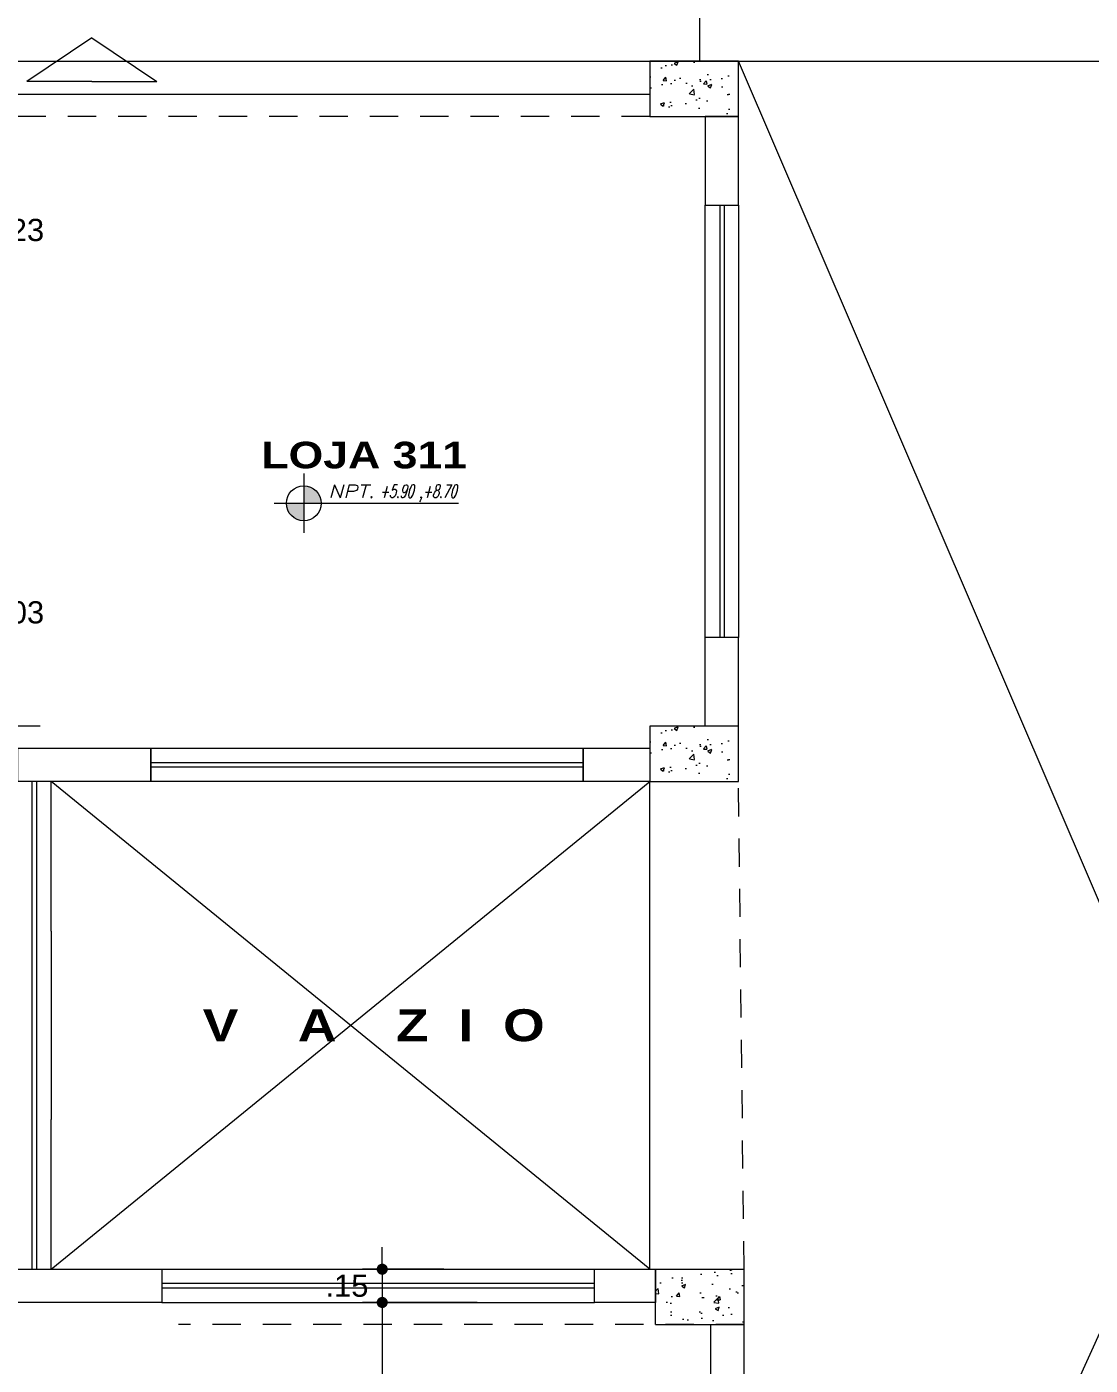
# Model space of a CAD drawing. Header units: millimetres. Extents: x 2178 to 2304, y 1220 to 1359.
# Drawn here: x 2220.12 to 2224.91, y 1235.62 to 1241.65 of the extents above; entities that cross this region are included whole.
import ezdxf
from ezdxf.enums import TextEntityAlignment as Align

# ---------------------------------------------------------------- set-up
doc = ezdxf.new("R2010")
doc.units = ezdxf.units.MM
doc.linetypes.add('CENTER', pattern=[50.8, 31.75, -6.35, 6.35, -6.35])
doc.linetypes.add('HIDDEN', pattern=[9.525, 6.35, -3.175])
doc.layers.get('0').update_dxf_attribs({"lineweight": 0})
for name, color, linetype, lineweight in [('COTAS', 40, 'Continuous', 20), ('Ejes22', 50, 'CENTER', 9), ('linha vista piso', 30, 'Continuous', 5), ('PLUMA 7', 10, 'Continuous', 0), ('PROY', 13, 'HIDDEN', 13), ('TEXTO', 5, 'Continuous', 18)]:
    doc.layers.add(name, color=color, linetype=linetype, lineweight=lineweight)
doc.layers.add('pisos....', color=7, linetype='Continuous', lineweight=5, true_color=0x7c7f7e)
doc.styles.add('ARIAL', font='arial.ttf')
doc.styles.add('ARIAL-N', font='arialbd.ttf')
doc.styles.add('SIMPLEX', font='simplex.shx', dxfattribs={"width": 1.2, "oblique": 15})
doc.dimstyles.new('RPM 50', dxfattribs={"dimtxt": 0.1, "dimasz": 0.05, "dimexe": 0.0885, "dimexo": 0.1535, "dimgap": 0.071, "dimtad": 2, "dimtih": 1, "dimtoh": 1, "dimzin": 4, "dimdsep": 46, "dimtxsty": 'ARIAL', "dimblk": 'DOT', "dimcen": 0.4, "dimdle": 0.25, "dimclrd": 8, "dimclre": 8, "dimclrt": 9, "dimadec": 0, "dimazin": 0, "dimtfac": 1, "dimtix": 1, "dimtmove": 0, "dimatfit": 3, "dimldrblk": 'DOT', "dimfxl": 0.5, "dimfxlon": 1, "dimlwd": 0, "dimlwe": 0, "dimarcsym": 0})

# ---------------------------------------------------------------- blocks, each defined once
blk = doc.blocks.new('_DOT')
at = {"color": 0, "linetype": 'ByBlock'}
blk.add_line((-0.5, 0), (-1, 0), dxfattribs=at)
at = {"color": 0, "linetype": 'ByBlock', "const_width": 0.5}
blk.add_lwpolyline([(-0.25, 0, 1), (0.25, 0, 1)], format="xyb", close=True, dxfattribs=at)
blk = doc.blocks.new('*D1389')
at = {"color": 8, "lineweight": 0, "transparency": 16777216}
for p, q in [((2219.178, 1246.6487), (2219.178, 1247.2372)), ((2222.928, 1246.6487), (2222.928, 1247.2372)), ((2219.228, 1247.1487), (2222.878, 1247.1487))]:
    blk.add_line(p, q, dxfattribs=at)
at = {"layer": 'Defpoints', "color": 0, "transparency": 16777216}
for p in [(2222.928, 1247.1487), (2222.928, 1241.4987), (2219.178, 1240.5487)]:
    blk.add_point(p, dxfattribs=at)
at = {"color": 8, "lineweight": 0, "transparency": 16777216, "xscale": 0.05, "yscale": 0.05, "zscale": 0.05, "rotation": 180}
blk.add_blockref('_DOT', (2219.178, 1247.1487), dxfattribs=at)
at = {"color": 8, "lineweight": 0, "transparency": 16777216, "xscale": 0.05, "yscale": 0.05, "zscale": 0.05}
blk.add_blockref('_DOT', (2222.928, 1247.1487), dxfattribs=at)
at = {"color": 9, "transparency": 16777216, "insert": (2221.053, 1247.2708), "char_height": 0.1, "attachment_point": 5, "style": 'ARIAL'}
blk.add_mtext('3.75', dxfattribs=at)
blk = doc.blocks.new('*D1390')
at = {"color": 8, "lineweight": 0, "transparency": 16777216}
for p, q in [((2222.928, 1246.6487), (2222.928, 1247.2372)), ((2223.328, 1246.6487), (2223.328, 1247.2372)), ((2222.978, 1247.1487), (2223.278, 1247.1487))]:
    blk.add_line(p, q, dxfattribs=at)
at = {"layer": 'Defpoints', "color": 0, "transparency": 16777216}
for p in [(2223.328, 1247.1487), (2222.928, 1241.4987), (2223.328, 1241.4987)]:
    blk.add_point(p, dxfattribs=at)
at = {"color": 8, "lineweight": 0, "transparency": 16777216, "xscale": 0.05, "yscale": 0.05, "zscale": 0.05, "rotation": 180}
blk.add_blockref('_DOT', (2222.928, 1247.1487), dxfattribs=at)
at = {"color": 8, "lineweight": 0, "transparency": 16777216, "xscale": 0.05, "yscale": 0.05, "zscale": 0.05}
blk.add_blockref('_DOT', (2223.328, 1247.1487), dxfattribs=at)
at = {"color": 9, "transparency": 16777216, "insert": (2223.128, 1247.2707), "char_height": 0.1, "attachment_point": 5, "style": 'ARIAL'}
blk.add_mtext('.40', dxfattribs=at)
blk = doc.blocks.new('*D1391')
at = {"color": 8, "lineweight": 0, "transparency": 16777216}
for p, q in [((2223.328, 1246.6487), (2223.328, 1247.2372)), ((2227.308, 1246.6487), (2227.308, 1247.2372)), ((2223.378, 1247.1487), (2227.258, 1247.1487))]:
    blk.add_line(p, q, dxfattribs=at)
at = {"layer": 'Defpoints', "color": 0, "transparency": 16777216}
for p in [(2227.308, 1247.1487), (2223.328, 1241.4987), (2227.308, 1241.4987)]:
    blk.add_point(p, dxfattribs=at)
at = {"color": 8, "lineweight": 0, "transparency": 16777216, "xscale": 0.05, "yscale": 0.05, "zscale": 0.05, "rotation": 180}
blk.add_blockref('_DOT', (2223.328, 1247.1487), dxfattribs=at)
at = {"color": 8, "lineweight": 0, "transparency": 16777216, "xscale": 0.05, "yscale": 0.05, "zscale": 0.05}
blk.add_blockref('_DOT', (2227.308, 1247.1487), dxfattribs=at)
at = {"color": 9, "transparency": 16777216, "insert": (2225.318, 1247.2708), "char_height": 0.1, "attachment_point": 5, "style": 'ARIAL'}
blk.add_mtext('3.98', dxfattribs=at)
blk = doc.blocks.new('*D1364')
at = {"color": 8, "lineweight": 0, "transparency": 16777216}
for p, q in [((2221.7212, 1236.0987), (2221.7212, 1236.1487)), ((2221.9995, 1236.0487), (2221.6327, 1236.0487)), ((2221.7212, 1236.0487), (2221.7212, 1235.8987)), ((2222.1495, 1235.8987), (2221.6327, 1235.8987)), ((2221.7212, 1235.8487), (2221.7212, 1235.7987))]:
    blk.add_line(p, q, dxfattribs=at)
at = {"layer": 'Defpoints', "color": 0, "transparency": 16777216}
for p in [(2222.153, 1236.0487), (2221.7212, 1235.8987), (2222.303, 1235.8987)]:
    blk.add_point(p, dxfattribs=at)
at = {"color": 8, "lineweight": 0, "transparency": 16777216, "xscale": 0.05, "yscale": 0.05, "zscale": 0.05}
for p, rotation in [((2221.7212, 1236.0487), 270), ((2221.7212, 1235.8987), 90)]:
    blk.add_blockref('_DOT', p, dxfattribs=dict(at, rotation=rotation))
at = {"color": 9, "transparency": 16777216, "insert": (2221.5622, 1235.9737), "char_height": 0.1, "attachment_point": 5, "style": 'ARIAL'}
blk.add_mtext('.15', dxfattribs=at)
blk = doc.blocks.new('*D1365')
at = {"color": 8, "lineweight": 0, "transparency": 16777216}
for p, q in [((2222.1495, 1235.8987), (2221.6327, 1235.8987)), ((2221.7212, 1235.8487), (2221.7212, 1234.6237)), ((2222.2212, 1234.5737), (2221.6327, 1234.5737))]:
    blk.add_line(p, q, dxfattribs=at)
at = {"layer": 'Defpoints', "color": 0, "transparency": 16777216}
for p in [(2222.303, 1235.8987), (2221.7212, 1234.5737), (2222.603, 1234.5737)]:
    blk.add_point(p, dxfattribs=at)
at = {"color": 8, "lineweight": 0, "transparency": 16777216, "xscale": 0.05, "yscale": 0.05, "zscale": 0.05}
for p, rotation in [((2221.7212, 1235.8987), 90), ((2221.7212, 1234.5737), 270)]:
    blk.add_blockref('_DOT', p, dxfattribs=dict(at, rotation=rotation))
at = {"color": 9, "transparency": 16777216, "insert": (2221.525, 1235.2362), "char_height": 0.1, "attachment_point": 5, "style": 'ARIAL'}
blk.add_mtext('1.33', dxfattribs=at)
blk = doc.blocks.new('*D1527')
at = {"color": 8, "lineweight": 0, "transparency": 16777216}
for p, q in [((2219.8646, 1241.3487), (2219.9531, 1241.3487)), ((2219.8646, 1241.2987), (2219.8646, 1240.1737)), ((2219.3646, 1240.1237), (2219.9531, 1240.1237))]:
    blk.add_line(p, q, dxfattribs=at)
at = {"layer": 'Defpoints', "color": 0, "transparency": 16777216}
for p in [(2219.7817, 1241.3487), (2219.028, 1240.1237), (2219.8646, 1240.1237)]:
    blk.add_point(p, dxfattribs=at)
at = {"color": 8, "lineweight": 0, "transparency": 16777216, "xscale": 0.05, "yscale": 0.05, "zscale": 0.05}
for p, rotation in [((2219.8646, 1241.3487), 90), ((2219.8646, 1240.1237), 270)]:
    blk.add_blockref('_DOT', p, dxfattribs=dict(at, rotation=rotation))
at = {"color": 9, "transparency": 16777216, "insert": (2220.0608, 1240.7362), "char_height": 0.1, "attachment_point": 5, "style": 'ARIAL'}
blk.add_mtext('1.23', dxfattribs=at)
blk = doc.blocks.new('*D1531')
at = {"color": 8, "lineweight": 0, "transparency": 16777216}
for p, q in [((2219.3646, 1239.5237), (2219.9531, 1239.5237)), ((2219.8646, 1239.4737), (2219.8646, 1238.5487)), ((2220.0245, 1238.4987), (2219.7761, 1238.4987))]:
    blk.add_line(p, q, dxfattribs=at)
at = {"layer": 'Defpoints', "color": 0, "transparency": 16777216}
for p in [(2219.028, 1239.5237), (2219.8646, 1238.4987), (2220.178, 1238.4987)]:
    blk.add_point(p, dxfattribs=at)
at = {"color": 8, "lineweight": 0, "transparency": 16777216, "xscale": 0.05, "yscale": 0.05, "zscale": 0.05}
for p, rotation in [((2219.8646, 1239.5237), 90), ((2219.8646, 1238.4987), 270)]:
    blk.add_blockref('_DOT', p, dxfattribs=dict(at, rotation=rotation))
at = {"color": 9, "transparency": 16777216, "insert": (2220.0608, 1239.0112), "char_height": 0.1, "attachment_point": 5, "style": 'ARIAL'}
blk.add_mtext('1.03', dxfattribs=at)
blk = doc.blocks.new('N')
at = {"linetype": 'Continuous'}
h = blk.add_hatch(color=256, dxfattribs=at)
h.paths.add_polyline_path([(0, 0.1), (0, 0), (0.1, 0, 0.414214)])
h.paths.add_polyline_path([(-0.1, 0, 0.414214), (0, -0.1), (0, 0)])
for points in [[(0, 0.17), (0, -0.17)], [(-0.17, 0), (0.8871, 0)]]:
    blk.add_lwpolyline(points)
blk.add_circle((0, 0), 0.1)
at = {"color": 64, "style": 'SIMPLEX', "oblique": 15, "width": 1.2}
blk.add_text('NPT.', height=0.075, dxfattribs=at).set_placement((0.1398, 0.0314))
at = {"color": 64, "style": 'SIMPLEX', "oblique": 15, "width": 1.062312}
blk.add_attdef('NIV', text='', height=0.075, dxfattribs=at).set_placement((0.4349, 0.0314), (0.875, 0.0314), align=Align.FIT)

msp = doc.modelspace()

# ---------------------------------------------------------------- hatches: boundary and pattern name
h = msp.add_hatch()
h.set_pattern_fill('AR-CONC', color=256, scale=0.001)
h.set_pattern_definition([(50, (1024.91978, -522.22751), (0.182184669, -0.015939086), [0.01905, -0.20955]), (355, (1024.91978, -522.22751), (-0.035243421, 0.191056845), [0.01524, -0.167640584]), (100.451445, (1024.93496, -522.22884), (0.146941247, 0.175117752), [0.016190009, -0.178090245]), (46.1842, (1024.91978, -522.1767), (0.27107904, -0.042042328), [0.028575, -0.314325]), (96.635558, (1024.94237, -522.18021), (0.237404134, 0.247426125), [0.024285023, -0.267135608]), (351.184151, (1024.91978, -522.1767), (0.237404134, 0.247426125), [0.022859967, -0.251459732]), (21, (1024.94518, -522.18941), (0.151614391, -0.102265198), [0.01905, -0.20955]), (326, (1024.94518, -522.18941), (0.061802028, 0.184187966), [0.01524, -0.16764]), (71.451445, (1024.95782, -522.19793), (0.21341642, 0.081922769), [0.016190009, -0.178089938]), (37.5, (1024.91978, -522.22751), (0.0030886033, 0.0845550389), [0, -0.165608, 0, -0.17018, 0, -0.168275]), (7.5, (1024.91978, -522.22751), (0.0668196625, 0.100180575), [0, -0.097028, 0, -0.161798, 0, -0.064135]), (327.5, (1024.86314, -522.22751), (0.1355905952, -0.005728744), [0, -0.0635, 0, -0.19812, 0, -0.26289]), (317.5, (1024.83774, -522.22751), (0.1481291814, 0.025426491), [0, -0.08255, 0, -0.131572, 0, -0.18669])])
h.paths.add_polyline_path([(2222.928, 1241.2487), (2223.328, 1241.2487), (2223.328, 1241.4987), (2222.928, 1241.4987)])
h = msp.add_hatch()
h.set_pattern_fill('AR-CONC', color=256, scale=0.001)
h.set_pattern_definition([(50, (1024.91978, -525.22751), (0.182184669, -0.015939086), [0.01905, -0.20955]), (355, (1024.91978, -525.22751), (-0.035243421, 0.191056845), [0.01524, -0.167640584]), (100.451445, (1024.93496, -525.22884), (0.146941247, 0.175117752), [0.016190009, -0.178090245]), (46.1842, (1024.91978, -525.1767), (0.27107904, -0.042042328), [0.028575, -0.314325]), (96.635558, (1024.94237, -525.18021), (0.237404134, 0.247426125), [0.024285023, -0.267135608]), (351.184151, (1024.91978, -525.1767), (0.237404134, 0.247426125), [0.022859967, -0.251459732]), (21, (1024.94518, -525.18941), (0.151614391, -0.102265198), [0.01905, -0.20955]), (326, (1024.94518, -525.18941), (0.061802028, 0.184187966), [0.01524, -0.16764]), (71.451445, (1024.95782, -525.19793), (0.21341642, 0.081922769), [0.016190009, -0.178089938]), (37.5, (1024.91978, -525.22751), (0.0030886033, 0.0845550389), [0, -0.165608, 0, -0.17018, 0, -0.168275]), (7.5, (1024.91978, -525.22751), (0.0668196625, 0.100180575), [0, -0.097028, 0, -0.161798, 0, -0.064135]), (327.5, (1024.86314, -525.22751), (0.1355905952, -0.005728744), [0, -0.0635, 0, -0.19812, 0, -0.26289]), (317.5, (1024.83774, -525.22751), (0.1481291814, 0.025426491), [0, -0.08255, 0, -0.131572, 0, -0.18669])])
h.paths.add_polyline_path([(2222.928, 1238.2487), (2223.328, 1238.2487), (2223.328, 1238.4987), (2222.928, 1238.4987)])
h = msp.add_hatch()
h.set_pattern_fill('AR-CONC', color=256, scale=0.001)
h.set_pattern_definition([(50, (1020.21978, -525.22751), (0.182184669, -0.015939086), [0.01905, -0.20955]), (355, (1020.21978, -525.22751), (-0.035243421, 0.191056845), [0.01524, -0.167640584]), (100.451445, (1020.23496, -525.22884), (0.146941247, 0.175117752), [0.016190009, -0.178090245]), (46.1842, (1020.21978, -525.1767), (0.27107904, -0.042042328), [0.028575, -0.314325]), (96.635558, (1020.24237, -525.18021), (0.237404134, 0.247426125), [0.024285023, -0.267135608]), (351.184151, (1020.21978, -525.1767), (0.237404134, 0.247426125), [0.022859967, -0.251459732]), (21, (1020.24518, -525.18941), (0.151614391, -0.102265198), [0.01905, -0.20955]), (326, (1020.24518, -525.18941), (0.061802028, 0.184187966), [0.01524, -0.16764]), (71.451445, (1020.25782, -525.19793), (0.21341642, 0.081922769), [0.016190009, -0.178089938]), (37.5, (1020.21978, -525.22751), (0.0030886033, 0.0845550389), [0, -0.165608, 0, -0.17018, 0, -0.168275]), (7.5, (1020.21978, -525.22751), (0.0668196625, 0.100180575), [0, -0.097028, 0, -0.161798, 0, -0.064135]), (327.5, (1020.16314, -525.22751), (0.1355905952, -0.005728744), [0, -0.0635, 0, -0.19812, 0, -0.26289]), (317.5, (1020.13774, -525.22751), (0.1481291814, 0.025426491), [0, -0.08255, 0, -0.131572, 0, -0.18669])])
h.paths.add_polyline_path([(2223.353, 1236.0487), (2222.953, 1236.0487), (2222.953, 1235.7987), (2223.353, 1235.7987)])

# ---------------------------------------------------------------- linework, layer by layer
for points in [[(2223.328, 1241.4987), (2227.558, 1241.4987)], [(2227.403, 1231.9984), (2223.328, 1241.4987)], [(2223.353, 1232.2234), (2227.558, 1241.4987)], [(2223.243, 1240.8487), (2223.243, 1238.8987)], [(2223.263, 1240.8487), (2223.263, 1238.8987)], [(2220.678, 1238.2487), (2220.678, 1238.3987)], [(2222.628, 1238.2487), (2222.628, 1238.3987)], [(2222.628, 1238.3337), (2220.678, 1238.3337)], [(2222.628, 1238.3137), (2220.678, 1238.3137)], [(2220.143, 1236.0487), (2220.143, 1238.2487)], [(2220.163, 1236.0487), (2220.163, 1238.2487)], [(2220.228, 1237.5737), (2220.228, 1238.2487)], [(2220.228, 1237.5737), (2220.228, 1236.7237)], [(2220.228, 1236.0487), (2220.228, 1236.7237)], [(2220.728, 1236.0487), (2222.678, 1236.0487)], [(2220.728, 1236.0487), (2220.728, 1235.8987)], [(2222.678, 1235.9837), (2220.728, 1235.9837)], [(2222.678, 1235.9637), (2220.728, 1235.9637)], [(2220.728, 1235.8987), (2220.728, 1235.8987), (2222.678, 1235.8987)]]:
    msp.add_lwpolyline(points)
for points in [[(2223.178, 1238.8987), (2223.178, 1240.8487), (2223.328, 1240.8487), (2223.328, 1238.8987)], [(2220.678, 1238.3987), (2222.628, 1238.3987), (2222.628, 1238.2487), (2220.678, 1238.2487)]]:
    msp.add_lwpolyline(points, close=True)
at = {"layer": 'Ejes22', "linetype": 'CENTER', "lineweight": 9, "ltscale": 0.01}
msp.add_lwpolyline([(2223.153, 1241.4987), (2223.153, 1248.2987)], dxfattribs=at)
at = {"layer": 'linha vista piso', "lineweight": 0, "ltscale": 0.01}
for p, q in [((2220.4122, 1241.6042), (2220.119, 1241.4065)), ((2220.4122, 1241.6042), (2220.119, 1241.4065)), ((2220.4122, 1241.6042), (2220.7054, 1241.4065)), ((2220.4122, 1241.6042), (2220.7054, 1241.4065)), ((2220.4122, 1241.4065), (2220.119, 1241.4065)), ((2220.4122, 1241.4065), (2220.119, 1241.4065)), ((2220.4122, 1241.4065), (2220.7054, 1241.4065)), ((2220.4122, 1241.4065), (2220.7054, 1241.4065))]:
    msp.add_line(p, q, dxfattribs=at)
at = {"layer": 'pisos....'}
for points in [[(2220.228, 1236.0487), (2222.928, 1238.2487)], [(2222.928, 1236.0487), (2220.228, 1238.2487)], [(2222.928, 1236.0487), (2222.928, 1238.2487)]]:
    msp.add_lwpolyline(points, dxfattribs=at)
at = {"layer": 'PLUMA 7'}
for points in [[(2213.278, 1241.4987), (2223.328, 1241.4987)], [(2219.178, 1241.3487), (2222.928, 1241.3487)], [(2223.178, 1238.4987), (2223.178, 1238.8987)], [(2223.328, 1238.2487), (2223.328, 1238.8987)], [(2222.678, 1236.0487), (2223.353, 1236.0487)], [(2222.953, 1235.7987), (2222.953, 1236.0487)], [(2223.353, 1235.7987), (2223.353, 1236.0487)], [(2222.953, 1235.7987), (2223.353, 1235.7987)], [(2223.203, 1233.0987), (2223.203, 1235.7987)], [(2223.353, 1232.2234), (2223.353, 1235.7987)]]:
    msp.add_lwpolyline(points, dxfattribs=at)
for points in [[(2222.928, 1241.2487), (2223.328, 1241.2487), (2223.328, 1241.4987), (2222.928, 1241.4987)], [(2223.178, 1240.8487), (2223.328, 1240.8487), (2223.328, 1241.2487), (2223.178, 1241.2487)], [(2222.928, 1238.2487), (2223.328, 1238.2487), (2223.328, 1238.4987), (2222.928, 1238.4987)], [(2220.078, 1238.3987), (2220.678, 1238.3987), (2220.678, 1238.2487), (2220.078, 1238.2487)], [(2222.628, 1238.3987), (2222.928, 1238.3987), (2222.928, 1238.2487), (2222.628, 1238.2487)], [(2219.578, 1236.0487), (2220.728, 1236.0487), (2220.728, 1235.8987), (2219.578, 1235.8987)], [(2222.678, 1236.0487), (2222.953, 1236.0487), (2222.953, 1235.8987), (2222.678, 1235.8987)]]:
    msp.add_lwpolyline(points, close=True, dxfattribs=at)
at = {"layer": 'PROY', "ltscale": 0.02, "flags": 128}
for points in [[(2222.928, 1241.2487), (2219.178, 1241.2487)], [(2220.178, 1238.4987), (2219.178, 1238.4987)], [(2223.353, 1236.0487), (2223.328, 1238.2487)], [(2223.353, 1235.7987), (2220.803, 1235.7987)]]:
    msp.add_lwpolyline(points, dxfattribs=at)

# ---------------------------------------------------------------- block references
at = {"layer": 'COTAS'}
ref = msp.add_blockref('N', (2221.3676, 1239.5038), dxfattribs=dict(at, xscale=0.7870854846603947, yscale=0.7870854846603947, zscale=0.7870854846603947))
ref.add_attrib('NIV', '+5.90 ,+8.70', dxfattribs={"layer": '0', "color": 64, "height": 0.059031, "style": 'SIMPLEX', "oblique": 15, "width": 0.573155}).set_placement((2221.7099, 1239.5286), (2222.0563, 1239.5286), align=Align.FIT)

# ---------------------------------------------------------------- texts
at = {"layer": 'TEXTO', "style": 'ARIAL-N', "width": 1.2}
for s, height, p in [('LOJA 311', 0.12, (2221.6399, 1239.6615)), ('V    A    Z  I  O ', 0.144, (2221.7163, 1237.0773))]:
    msp.add_text(s, height=height, dxfattribs=at).set_placement(p, align=Align.CENTER)

# ---------------------------------------------------------------- dimensions: what is measured, and where the dimension line sits
for base, p1, p2, picture, middle in [((2222.928, 1247.1487), (2219.178, 1240.5487), (2222.928, 1241.4987), '*D1389', (2221.053, 1247.2708)), ((2223.328, 1247.1487), (2222.928, 1241.4987), (2223.328, 1241.4987), '*D1390', (2223.128, 1247.2707)), ((2227.308, 1247.1487), (2223.328, 1241.4987), (2227.308, 1241.4987), '*D1391', (2225.318, 1247.2708))]:
    dim = msp.add_linear_dim(base=base, p1=p1, p2=p2, dimstyle='RPM 50', override={"dimtmove": 1})
    dim.commit()
    dim.dimension.update_dxf_attribs({"geometry": picture, "text_midpoint": middle})
for base, p1, p2, picture, middle in [((2219.8645986121, 1240.1236740003), (2219.7816671098, 1241.3486740003), (2219.0279986789, 1240.1236740003), '*D1527', (2220.0607691442, 1240.7361740003)), ((2219.8645986121, 1238.4986740003), (2219.0279986789, 1239.5236740003), (2220.1779986789, 1238.4986740003), '*D1531', (2220.0607691442, 1239.0111740003)), ((2221.7212061419, 1234.5736740003), (2222.3029986789, 1235.8986740003), (2222.6029986789, 1234.5736740003), '*D1365', (2221.5250356098, 1235.2361740003))]:
    dim = msp.add_linear_dim(base=base, p1=p1, p2=p2, angle=90, dimstyle='RPM 50', override={"dimtmove": 1})
    dim.commit()
    dim.dimension.update_dxf_attribs({"geometry": picture, "text_midpoint": middle})
dim = msp.add_linear_dim(base=(2221.7212, 1235.8987), p1=(2222.153, 1236.0487), p2=(2222.303, 1235.8987), angle=90, dimstyle='RPM 50')
dim.commit()
dim.dimension.update_dxf_attribs({"geometry": '*D1364', "text_midpoint": (2221.5622, 1235.9737)})

doc.saveas('drawing.dxf')
